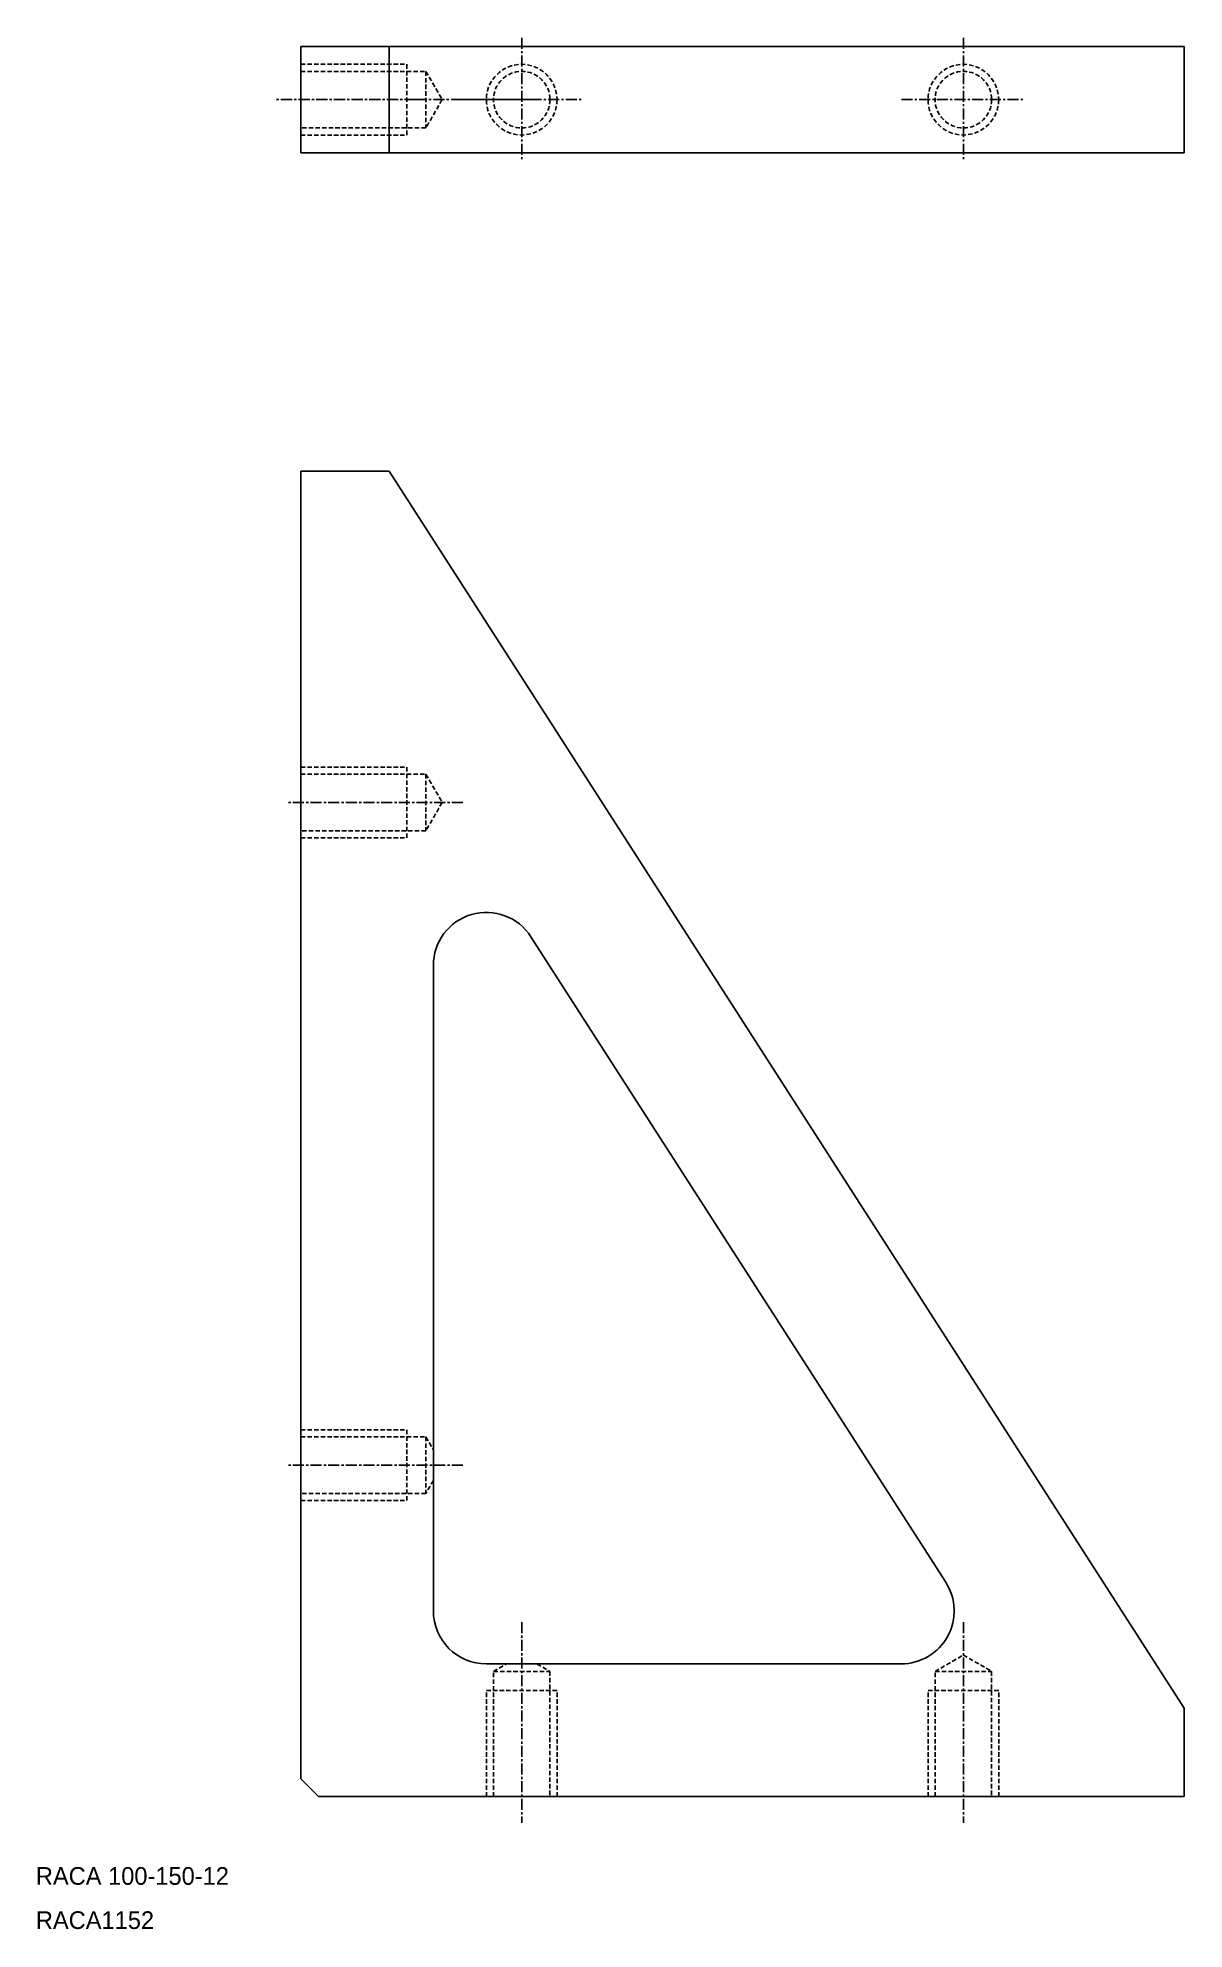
# Model space of a CAD drawing. Extents: x 8887 to 9016, y -635 to -421.
import ezdxf

# ---------------------------------------------------------------- set-up
doc = ezdxf.new("R2010")
doc.units = 0
doc.linetypes.add('CENTER', pattern=[2, 1.25, -0.25, 0.25, -0.25])
doc.linetypes.add('DASHED', pattern=[0.75, 0.5, -0.25])
doc.layers.get('0').update_dxf_attribs({"linetype": 'CONTINUOUS'})
doc.layers.add('CENTER', color=1, linetype='CENTER')

msp = doc.modelspace()

# ---------------------------------------------------------------- linework, layer by layer
at = {"color": 7, "linetype": 'CONTINUOUS'}
for p, q in [((8916.48, -422.3), (8916.48, -434.3)), ((8916.48, -422.3), (9016.48, -422.3)), ((8926.48, -422.3), (8926.48, -434.3)), ((9016.48, -434.3), (9016.48, -422.3)), ((8916.48, -434.3), (9016.48, -434.3)), ((8916.48, -470.35), (8926.48, -470.35)), ((8916.48, -470.35), (8916.48, -618.35)), ((8926.48, -470.35), (9016.48, -610.35)), ((8916.48, -520.35), (8916.48, -618.35)), ((8942.53, -523.05), (8989.49, -596.1)), ((8931.48, -526.29), (8931.48, -599.35)), ((8937.48, -605.35), (8984.44, -605.35)), ((9016.48, -620.35), (9016.48, -610.35)), ((8916.48, -618.35), (8918.48, -620.35)), ((8918.48, -620.35), (9016.48, -620.35))]:
    msp.add_line(p, q, dxfattribs=at)
at = {"color": 3, "linetype": 'DASHED'}
for p, q in [((8916.48, -424.3), (8928.48, -424.3)), ((8916.48, -425.1), (8930.63, -425.1)), ((8928.48, -424.3), (8928.48, -432.3)), ((8930.63, -425.1), (8930.63, -431.5)), ((8930.63, -425.1), (8932.48, -428.3)), ((8932.48, -428.3), (8930.63, -431.5)), ((8930.63, -431.5), (8916.48, -431.5)), ((8916.48, -432.3), (8928.48, -432.3)), ((8916.48, -503.85), (8928.48, -503.85)), ((8916.48, -504.65), (8930.63, -504.65)), ((8928.48, -503.85), (8928.48, -511.85)), ((8930.63, -504.65), (8930.63, -511.05)), ((8930.63, -504.65), (8932.48, -507.85)), ((8932.48, -507.85), (8930.63, -511.05)), ((8930.63, -511.05), (8916.48, -511.05)), ((8916.48, -511.85), (8928.48, -511.85)), ((8916.48, -578.85), (8928.48, -578.85)), ((8916.48, -579.65), (8930.63, -579.65)), ((8928.48, -578.85), (8928.48, -586.85)), ((8930.63, -579.65), (8930.63, -586.05)), ((8930.63, -579.65), (8931.48, -581.11)), ((8930.63, -586.05), (8916.48, -586.05)), ((8931.48, -584.58), (8930.63, -586.05)), ((8916.48, -586.85), (8928.48, -586.85)), ((8938.28, -606.19), (8939.75, -605.35)), ((8943.21, -605.35), (8944.68, -606.19)), ((8988.28, -606.19), (8991.48, -604.35)), ((8991.48, -604.35), (8994.68, -606.19)), ((8938.28, -620.35), (8938.28, -606.19)), ((8938.28, -606.19), (8944.68, -606.19)), ((8944.68, -606.19), (8944.68, -620.35)), ((8988.28, -620.35), (8988.28, -606.19)), ((8988.28, -606.19), (8994.68, -606.19)), ((8994.68, -606.19), (8994.68, -620.35)), ((8937.48, -620.35), (8937.48, -608.35)), ((8937.48, -608.35), (8945.48, -608.35)), ((8945.48, -620.35), (8945.48, -608.35)), ((8987.48, -620.35), (8987.48, -608.35)), ((8987.48, -608.35), (8995.48, -608.35)), ((8995.48, -620.35), (8995.48, -608.35))]:
    msp.add_line(p, q, dxfattribs=at)
for centre, radius in [((8941.48, -428.3), 4), ((8941.48, -428.3), 3.2), ((8991.48, -428.3), 4), ((8991.48, -428.3), 3.2)]:
    msp.add_circle(centre, radius, dxfattribs=at)
at = {"color": 7, "linetype": 'CONTINUOUS'}
for centre, start, end in [((8937.48, -526.29), 32.7352, 180), ((8984.44, -599.35), 270, 32.7352), ((8937.48, -599.35), 180, 270)]:
    msp.add_arc(centre, 6, start, end, dxfattribs=at)
at = {"layer": 'CENTER', "color": 1, "linetype": 'CENTER'}
for p, q in [((8941.48, -421.3), (8941.48, -435.3)), ((8991.48, -421.3), (8991.48, -435.3)), ((8929.48, -428.3), (8913.48, -428.3)), ((8929.48, -428.3), (8943.48, -428.3)), ((8934.48, -428.3), (8948.48, -428.3)), ((8984.48, -428.3), (8998.48, -428.3)), ((8934.83, -507.85), (8914.83, -507.85)), ((8934.83, -582.85), (8914.83, -582.85)), ((8941.48, -600.63), (8941.48, -623.35)), ((8991.48, -600.63), (8991.48, -623.35))]:
    msp.add_line(p, q, dxfattribs=at)

# ---------------------------------------------------------------- texts
at = {"color": 7, "linetype": 'CONTINUOUS'}
for s, p in [('RACA 100-150-12', (8886.48, -630.35)), ('RACA1152', (8886.48, -635.35))]:
    msp.add_text(s, height=2, dxfattribs=at).set_placement(p)

doc.saveas('drawing.dxf')
